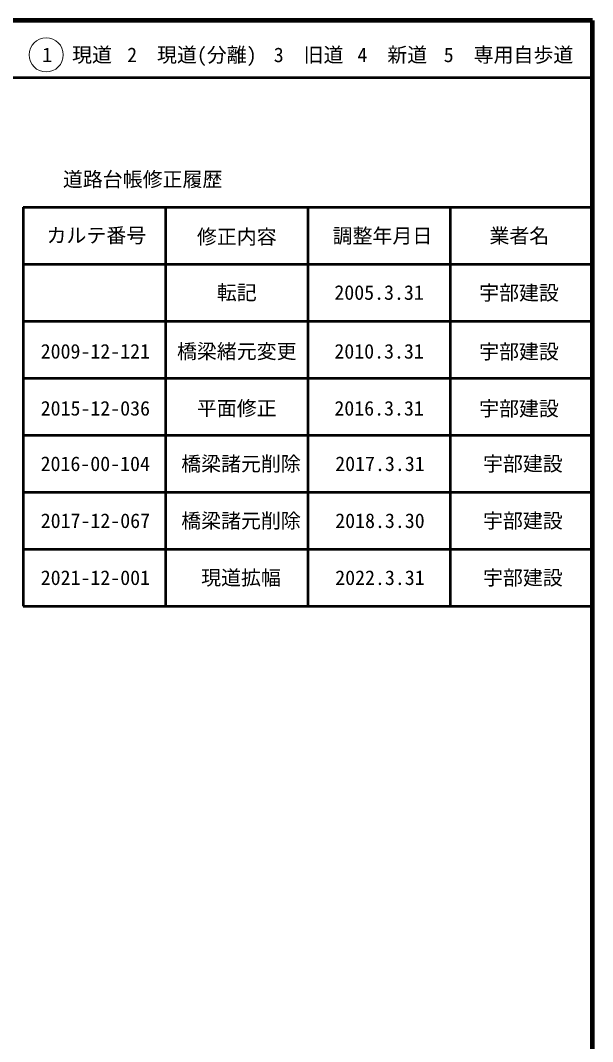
# Model space of a CAD drawing. Units: millimetres, scale not verified. Extents: x 40000 to 680000, y 20000 to 380000.
# Drawn here: x 579500 to 680000, y 200771 to 380000 of the extents above; entities that cross this region are included whole.
import ezdxf
from ezdxf.enums import TextEntityAlignment as Align

# ---------------------------------------------------------------- set-up
doc = ezdxf.new("R2010")
doc.units = ezdxf.units.MM
doc.header["$LTSCALE"] = 1000
for name, color, linetype, lineweight in [('M-TTL', 2, 'Continuous', 140), ('M-TTL-FRAM', 2, 'Continuous', 50), ('M-TTL-LINE', 7, 'Continuous', 50), ('M-TTL-TXT', 7, 'Continuous', 13)]:
    doc.layers.add(name, color=color, linetype=linetype, lineweight=lineweight)
doc.styles.add('ＭＳ ゴシック', font='')
doc.styles.get('ＭＳ ゴシック').set_extended_font_data('MS Gothic')

msp = doc.modelspace()

# ---------------------------------------------------------------- linework, layer by layer
at = {"layer": 'M-TTL'}
for p, q in [((680000, 380000), (40000, 380000)), ((680000, 20000), (680000, 380000))]:
    msp.add_line(p, q, dxfattribs=at)
at = {"layer": 'M-TTL-FRAM'}
for p, q in [((580000, 347197), (580000, 277197)), ((580000, 347197), (680000, 347197)), ((580000, 277197), (680000, 277197))]:
    msp.add_line(p, q, dxfattribs=at)
at = {"layer": 'M-TTL-LINE'}
for p, q in [((40000, 370000), (680000, 370000)), ((605000, 347197), (605000, 277197)), ((630000, 347197), (630000, 277197)), ((655000, 347197), (655000, 277197)), ((580000, 337197), (680000, 337197)), ((580000, 327197), (680000, 327197)), ((580000, 317197), (680000, 317197)), ((580000, 307197), (680000, 307197)), ((580000, 297197), (680000, 297197)), ((580000, 287197), (680000, 287197))]:
    msp.add_line(p, q, dxfattribs=at)
at = {"layer": 'M-TTL-TXT'}
msp.add_circle((584031, 373958), 3000, dxfattribs=at)

# ---------------------------------------------------------------- texts
at = {"layer": 'M-TTL-TXT', "style": 'ＭＳ ゴシック'}
for s, p in [('1\u3000現道', (589448, 373958)), ('2\u3000現道(分離)', (609619, 373958)), ('3\u3000旧道', (630121, 373958)), ('4\u3000新道', (644824, 373958)), ('5\u3000専用自歩道', (665228, 373958)), ('道路台帳修正履歴', (600968, 352113)), ('カルテ番号', (592839, 342277)), ('修正内容', (617509, 342023)), ('調整年月日', (643089, 342197)), ('業者名', (667134, 342197)), ('転記', (617500, 332245)), ('2005.3.31', (642500, 332245)), ('宇部建設', (667077, 332189)), ('2009-12-121', (592661, 321925)), ('橋梁緒元変更', (617500, 321925)), ('2010.3.31', (642500, 321925)), ('宇部建設', (667077, 321868)), ('2015-12-036', (592661, 311925)), ('平面修正', (617500, 311925)), ('2016.3.31', (642500, 311925)), ('宇部建設', (667077, 311868))]:
    msp.add_text(s, height=2566, dxfattribs=at).set_placement(p, align=Align.MIDDLE_CENTER)
for s, p in [('2016-00-104', (583046, 300138)), ('2017.3.31', (634796, 300138)), ('2018.3.30', (634796, 290138)), ('2022.3.31', (634796, 280138))]:
    msp.add_text(s, height=2566, dxfattribs=at).set_placement(p, align=Align.BOTTOM_LEFT)
for s, p in [('橋梁諸元削除', (618249, 300138)), ('宇部建設', (667758, 300138)), ('2017-12-067', (592671, 290138)), ('橋梁諸元削除', (618249, 290138)), ('宇部建設', (667758, 290138)), ('2021-12-001', (592671, 280138)), ('現道拡幅', (618249, 280138)), ('宇部建設', (667758, 280138))]:
    msp.add_text(s, height=2566, dxfattribs=at).set_placement(p, align=Align.BOTTOM_CENTER)

doc.saveas('drawing.dxf')
